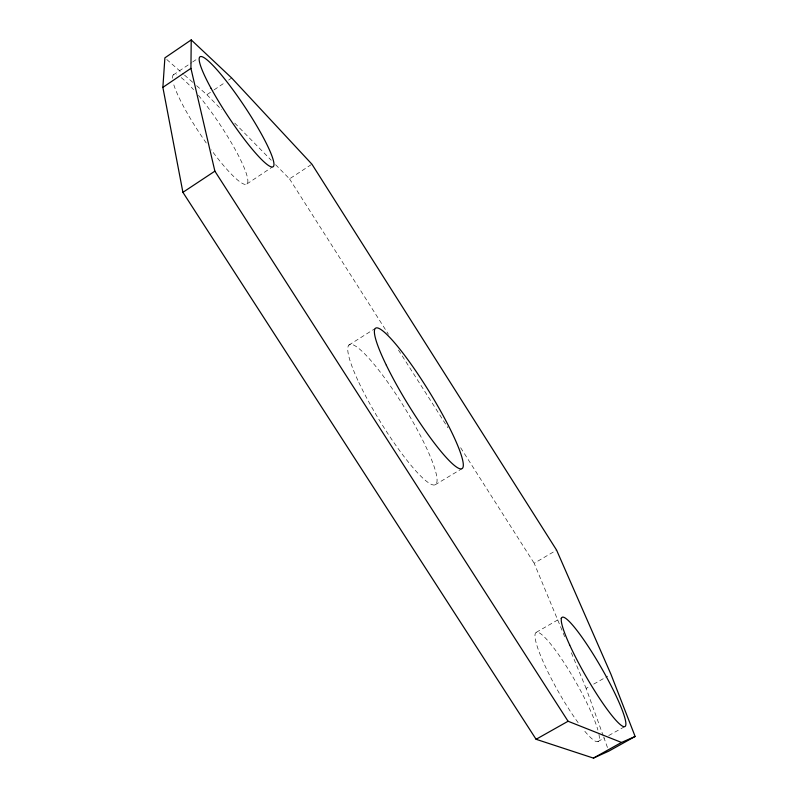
<?xml version="1.0" encoding="UTF-8"?>
<svg xmlns="http://www.w3.org/2000/svg" width="798" height="798" viewBox="0 0 798 798"><rect width="100%" height="100%" fill="white"/><g stroke="black" fill="none" stroke-linecap="round" stroke-linejoin="round"><path stroke-width="0.6" stroke-dasharray="3.99 2.99" d="M196.617 85.695L206.882 94.713L213.086 90.533M214.123 89.835L224.467 82.872M228.607 80.089L231.709 78.005M173.266 74.952L191.64 62.653M192.657 61.965L197.754 58.543M246.891 183.969L272.248 167.041M275.599 164.697L289.514 178.872L311.928 164.189M348.816 345.125L374.91 328.666M435.02 484.865L462.152 468.556M564.685 636.734L534.171 563.258L556.595 550.111M536.276 632.325L562.041 617.472M603.328 736.045L586.131 688.395L589.373 686.559M593.692 684.115L607.727 676.165M597.852 741.611L604.385 737.97M608.734 735.537L623.966 727.038M166.752 59.491L183.55 74.234M184.488 75.052L192.887 82.423M206.882 94.713L221.674 109.765M234.712 123.062L271.25 160.268M289.514 178.872L388.446 334.302M398.471 350.053L447.937 427.778M460.646 447.728L534.171 563.258M571.358 652.804L586.131 688.395M603.747 737.202L608.355 749.99M598.949 734.419A62.743 9.975 60.4 0 1 583.188 729.292M578.151 722.689A62.743 9.975 60.4 0 1 536.725 644.874A62.743 9.975 60.4 0 1 557.144 652.545A62.743 9.975 60.4 0 1 597.911 730.11M198.423 95.311A65.795 10.893 56.2 0 1 247.31 177.006A65.795 10.893 56.2 0 1 211.181 149.815M206.283 143.022A65.795 10.893 56.2 0 1 173.525 83.9M172.428 78.264A65.795 10.893 56.2 0 1 176.707 74.862M181.166 77.596A65.795 10.893 56.2 0 1 193.565 89.665M358.821 382.412A82.174 14.005 58.4 0 0 434.77 484.935A82.174 14.005 58.4 0 0 383.698 376.646A82.174 14.005 58.4 0 0 358.821 382.412"/><path stroke-width="1.2" d="M635.128 736.464L621.502 742.449L568.076 721.252L214.881 171.161L190.931 68.349L191.221 39.9L164.887 57.855L162.872 87.371L182.912 192.328L536.086 739.287L593.423 758.1L608.774 751.147L635.128 736.464L610.969 674.33L556.595 550.111L311.928 164.189L231.709 78.005L191.221 39.9M162.872 87.371L190.931 68.349M182.912 192.328L214.881 171.161M536.086 739.287L568.076 721.252M593.423 758.1L621.502 742.449M569.702 645.033A62.952 8.788 60.1 0 0 624.295 726.699A62.952 8.788 60.1 0 0 586.68 644.076A62.952 8.788 60.1 0 0 569.702 645.033M386.362 365.275A82.453 12.349 58.4 0 0 461.444 468.845A82.453 12.349 58.4 0 0 408.815 361.015A82.453 12.349 58.4 0 0 386.362 365.275M211.051 88.299A66.025 9.606 56.4 0 0 272.936 166.842A66.025 9.606 56.4 0 0 225.615 80.159A66.025 9.606 56.4 0 0 211.051 88.299"/></g></svg>
